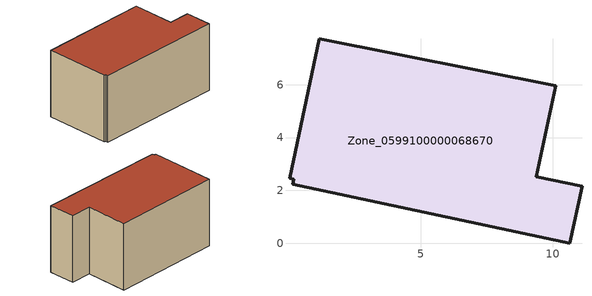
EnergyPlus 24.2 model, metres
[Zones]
Zone_0599100000068670
 floor ground (C_G): 10.64,0 0.16,2.23 0.2,2.42 0.04,2.46 1.17,7.74 10.1,5.95 9.36,2.52 11.1,2.15 z0
 wall outside (C_F): 10.64,0 11.1,2.15 9.36,2.52 10.1,5.95 1.17,7.74 0.04,2.46 0.2,2.42 0.16,2.23 10.64,0 z0:5.57
 roof outside (C_R): 0.16,2.23 10.64,0 11.1,2.15 9.36,2.52 10.1,5.95 1.17,7.74 0.04,2.46 0.2,2.42 z5.57
[BUILDING]
Pand.0599100000068670: North Axis=0; Terrain=City; Loads Convergence Tolerance Value=0.04; Temperature Convergence Tolerance Value=0.4; Solar Distribution=FullExterior; Maximum Number of Warmup Days=25; Minimum Number of Warmup Days=1
[Site:Location]
Rotterdam.The.Hague.AP_ZH_NLD Design_Conditions: Latitude=51.96; Longitude=4.45; Time Zone=1; Elevation=-4.5
[SITE:GROUNDTEMPERATURE:BUILDINGSURFACE]
18, 18, 18, 18, 18, 18, 18, 18, 18, 18, 18, 18
[MATERIAL] Thermal Absorptance=0.9; Solar Absorptance=0.7; Visible Absorptance=0.7
Name | Roughness | Thickness | Conductivity | Density | Specific Heat
G.TI.1975-1991 | MediumSmooth | 0.15 | 0.288461 | 540 | 1210
F.TI.1975-1991 | Rough | 0.3 | 0.230769 | 1920 | 840
R.TI.1975-1991 | MediumRough | 0.2 | 0.153846 | 1500 | 1000
[CONSTRUCTION]
C_G: G.TI.1975-1991
C_F: F.TI.1975-1991
C_R: R.TI.1975-1991
[ZONE]
Zone_0599100000068670: Type=1; Multiplier=1; Ceiling Height=Autocalculate; Volume=Autocalculate; Floor Area=autocalculate; Part of Total Floor Area=Yes
[ZONEINFILTRATION:DESIGNFLOWRATE]
Infil_Zone_0599100000068670: Zone or ZoneList or Space or SpaceList=Zone_0599100000068670; Schedule=AlwaysOn; Design Flow Rate Calculation Method=Flow/Area; Flow Rate per Floor Area=0.003; Constant Term Coefficient=1; Temperature Term Coefficient=0; Velocity Term Coefficient=0; Velocity Squared Term Coefficient=0
[HVACTEMPLATE:ZONE:IDEALLOADSAIRSYSTEM]
Zone_0599100000068670: Maximum Heating Supply Air Temperature=50; Minimum Cooling Supply Air Temperature=13; Maximum Heating Supply Air Humidity Ratio=0.0156; Minimum Cooling Supply Air Humidity Ratio=0.0077; Heating Limit=NoLimit; Cooling Limit=NoLimit; Dehumidification Control Type=ConstantSensibleHeatRatio; Cooling Sensible Heat Ratio=0.7; Dehumidification Setpoint=60; Humidification Control Type=None; Humidification Setpoint=30; Outdoor Air Method=None; Outdoor Air Flow Rate per Person=0.00944; Outdoor Air Flow Rate per Zone Floor Area=0; Outdoor Air Flow Rate per Zone=0; Demand Controlled Ventilation Type=None; Outdoor Air Economizer Type=NoEconomizer; Heat Recovery Type=None; Sensible Heat Recovery Effectiveness=0.7; Latent Heat Recovery Effectiveness=0.65
[ZONECONTROL:THERMOSTAT]
ThermostatControl_Zone_0599100000068670: Zone or ZoneList=Zone_0599100000068670; Control Type Schedule=DualSetpointControlType; Control 1=Thermostat_Zone_0599100000068670; Temperature Difference Between Cutout And Setpoint=0
[THERMOSTATSETPOINT:DUALSETPOINT]
Thermostat_Zone_0599100000068670: Heating Setpoint Temperature Schedule=HeatingSetpoint_Zone_0599100000068670; Cooling Setpoint Temperature Schedule=CoolingSetpoint_Zone_0599100000068670
[SCHEDULE:COMPACT]
HeatingSetpoint_Zone_0599100000068670: Through: 12/31, For: AllDays, Until: 24:00, 21
CoolingSetpoint_Zone_0599100000068670: Through: 12/31, For: AllDays, Until: 24:00, 24
DualSetpointControlType: Through: 12/31, For: AllDays, Until: 24:00, 4
AlwaysOn: Through: 12/31, For: AllDays, Until: 24:00, 1
